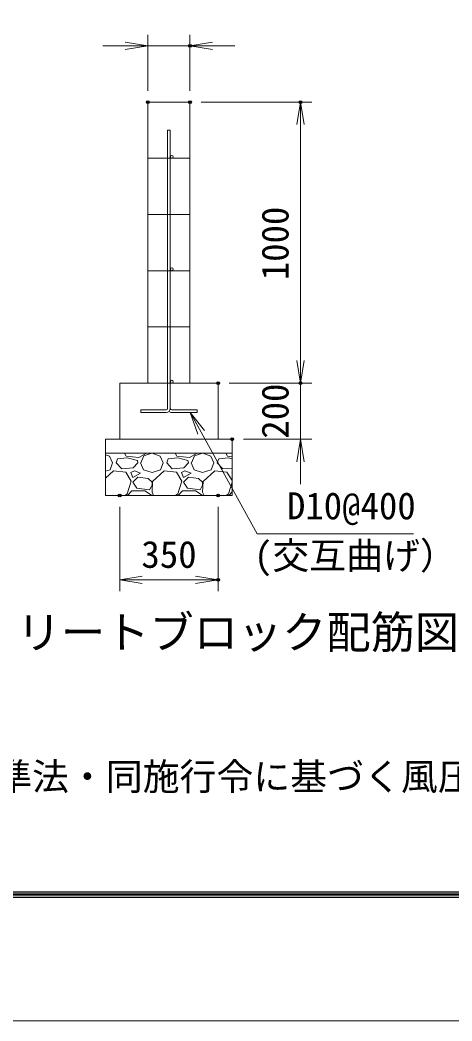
# Model space of a CAD drawing. Units: millimetres at full size, with parts at other scales. Extents: x -12600 to 12600, y -8910 to 8910.
# Drawn here: x 2973 to 5278, y -8910 to -3566 of the extents above; entities that cross this region are included whole.
import ezdxf
from ezdxf.enums import TextEntityAlignment as Align

# ---------------------------------------------------------------- set-up
doc = ezdxf.new("R2010")
doc.units = ezdxf.units.MM
doc.header["$LTSCALE"] = 30
doc.header["$PDMODE"] = 32
doc.header["$PDSIZE"] = 15
for name, color, linetype, lineweight in [('0-2_D-BGD', 7, 'Continuous', 18), ('0-3_0', 7, 'Continuous', 18), ('0-4_D-DCR-HCH', 7, 'Continuous', 13), ('0-5_D-STR4', 7, 'Continuous', 18), ('0-6_D-STR3', 3, 'Continuous', 13), ('0-7_D-STR-DIM', 7, 'Continuous', 13), ('0-A_D-STR-TXT', 7, 'Continuous', 13), ('0-B_D-TTL-TXT', 7, 'Continuous', 13), ('0-C_D-TTL', 7, 'Continuous', 18)]:
    doc.layers.add(name, color=color, linetype=linetype, lineweight=lineweight)
doc.layers.add('0-8_Defpoints', color=253, linetype='Continuous')
doc.styles.add('ＭＳ ゴシック', font='')
doc.styles.get('ＭＳ ゴシック').set_extended_font_data('MS Gothic')

# ---------------------------------------------------------------- blocks, each defined once
blk = doc.blocks.new('_Open')
at = {"layer": '0-3_0'}
blk.add_line((-30, 5), (0, 0), dxfattribs=at)
blk.add_lwpolyline([(-30, -5), (0, 0), (-30, 0)], dxfattribs=at)

msp = doc.modelspace()

# ---------------------------------------------------------------- linework, layer by layer
at = {"layer": '0-2_D-BGD'}
for p, q in [((3654.58, -4004.56), (3654.58, -5504.57)), ((3879.58, -4004.56), (3654.58, -4004.56)), ((3879.57, -4004.56), (3879.58, -5504.57)), ((3879.58, -4304.57), (3654.58, -4304.57)), ((3879.58, -4604.56), (3654.58, -4604.56)), ((3879.58, -4904.56), (3654.58, -4904.56)), ((3879.58, -5204.56), (3654.58, -5204.56))]:
    msp.add_line(p, q, dxfattribs=at)
at = {"layer": '0-4_D-DCR-HCH'}
for p, q in [((3429.58, -5887.72), (3450.43, -5895.54)), ((3450.43, -5895.54), (3466.63, -5930.64)), ((3453.13, -5968.44), (3466.63, -5930.64)), ((3485.53, -5930.64), (3493.63, -5909.04)), ((3515.23, -5963.04), (3485.53, -5930.64)), ((3544.93, -5903.64), (3493.63, -5909.04)), ((3539.53, -5895.54), (3530.21, -5879.56)), ((3607.03, -5900.94), (3539.53, -5895.54)), ((3598.93, -5917.14), (3544.93, -5903.64)), ((3601.63, -5930.64), (3577.33, -5957.64)), ((3601.63, -5930.64), (3598.93, -5917.14)), ((3647.84, -5879.56), (3607.03, -5900.94)), ((3615.13, -5930.64), (3631.33, -5968.44)), ((3617.83, -5930.64), (3634.03, -5892.84)), ((3634.03, -5892.84), (3676.51, -5879.56)), ((3677.83, -5879.56), (3720.43, -5895.54)), ((3720.43, -5895.54), (3736.63, -5930.64)), ((3723.13, -5968.44), (3736.63, -5930.64)), ((3755.53, -5930.64), (3763.63, -5909.04)), ((3785.23, -5963.04), (3755.53, -5930.64)), ((3814.93, -5903.64), (3763.63, -5909.04)), ((3809.53, -5895.54), (3800.21, -5879.56)), ((3877.03, -5900.94), (3809.53, -5895.54)), ((3868.93, -5917.14), (3814.93, -5903.64)), ((3871.63, -5930.64), (3847.33, -5957.64)), ((3871.63, -5930.64), (3868.93, -5917.14)), ((3917.84, -5879.56), (3877.03, -5900.94)), ((3885.13, -5930.64), (3901.33, -5968.44)), ((3887.83, -5930.64), (3904.03, -5892.84)), ((3904.03, -5892.84), (3946.51, -5879.56)), ((3947.83, -5879.56), (3990.43, -5895.54)), ((3990.43, -5895.54), (4006.63, -5930.64)), ((3993.13, -5968.44), (4006.63, -5930.64)), ((4025.53, -5930.64), (4033.63, -5909.04)), ((4055.23, -5963.04), (4025.53, -5930.64)), ((4084.93, -5903.64), (4033.63, -5909.04)), ((4079.53, -5895.54), (4070.21, -5879.56)), ((4104.58, -5897.54), (4079.53, -5895.54)), ((4104.58, -5908.55), (4084.93, -5903.64)), ((3429.58, -5975.37), (3453.13, -5968.44)), ((3472.03, -5973.84), (3429.58, -6012.6)), ((3536.83, -5979.24), (3472.03, -5973.84)), ((3577.33, -5957.64), (3515.23, -5963.04)), ((3566.53, -6027.84), (3536.83, -5979.24)), ((3582.73, -5973.84), (3563.83, -5981.94)), ((3563.83, -5981.94), (3574.63, -6008.94)), ((3574.63, -6008.94), (3615.13, -5984.64)), ((3615.13, -5984.64), (3582.73, -5973.84)), ((3631.33, -5968.44), (3677.23, -5981.94)), ((3677.23, -5981.94), (3723.13, -5968.44)), ((3742.03, -5973.84), (3679.93, -6030.54)), ((3806.83, -5979.24), (3742.03, -5973.84)), ((3847.33, -5957.64), (3785.23, -5963.04)), ((3836.53, -6027.84), (3806.83, -5979.24)), ((3852.73, -5973.84), (3833.83, -5981.94)), ((3833.83, -5981.94), (3844.63, -6008.94)), ((3844.63, -6008.94), (3885.13, -5984.64)), ((3885.13, -5984.64), (3852.73, -5973.84)), ((3901.33, -5968.44), (3947.23, -5981.94)), ((3947.23, -5981.94), (3993.13, -5968.44)), ((4012.03, -5973.84), (3949.93, -6030.54)), ((4076.83, -5979.24), (4012.03, -5973.84)), ((4104.58, -5958.75), (4055.23, -5963.04)), ((4104.58, -6024.65), (4076.83, -5979.24)), ((4104.58, -5981.62), (4103.83, -5981.94)), ((4103.83, -5981.94), (4104.58, -5983.81)), ((3544.93, -6095.34), (3566.53, -6027.84)), ((3601.63, -6006.24), (3574.63, -6033.24)), ((3574.63, -6033.24), (3596.23, -6065.64)), ((3655.63, -6014.34), (3601.63, -6006.24)), ((3677.23, -6033.24), (3655.63, -6014.34)), ((3679.93, -6030.54), (3677.23, -6087.24)), ((3677.23, -6049.44), (3677.23, -6033.24)), ((3814.93, -6095.34), (3836.53, -6027.84)), ((3871.63, -6006.24), (3844.63, -6033.24)), ((3844.63, -6033.24), (3866.23, -6065.64)), ((3925.63, -6014.34), (3871.63, -6006.24)), ((3947.23, -6033.24), (3925.63, -6014.34)), ((3949.93, -6030.54), (3947.23, -6087.24)), ((3947.23, -6049.44), (3947.23, -6033.24)), ((4084.93, -6095.34), (4104.58, -6033.94)), ((3546.35, -6104.56), (3569.23, -6079.14)), ((3569.23, -6079.14), (3639.43, -6079.14)), ((3596.23, -6065.64), (3663.73, -6073.74)), ((3639.43, -6079.14), (3674.53, -6103.44)), ((3663.73, -6073.74), (3677.23, -6049.44)), ((3677.23, -6087.24), (3684.52, -6104.56)), ((3816.35, -6104.56), (3839.23, -6079.14)), ((3866.23, -6065.64), (3933.73, -6073.74)), ((3933.73, -6073.74), (3947.23, -6049.44)), ((3947.23, -6087.24), (3954.52, -6104.56)), ((4086.35, -6104.56), (4104.58, -6084.31)), ((3532.99, -6104.56), (3544.93, -6095.34)), ((3674.53, -6103.44), (3674.21, -6104.56)), ((3802.99, -6104.56), (3814.93, -6095.34)), ((3944.53, -6103.44), (3944.21, -6104.56)), ((4072.99, -6104.56), (4084.93, -6095.34))]:
    msp.add_line(p, q, dxfattribs=at)
msp.add_lwpolyline([(3839.23, -6079.14), (3909.43, -6079.14), (3944.53, -6103.44)], dxfattribs=at)
at = {"layer": '0-5_D-STR4'}
for p, q in [((4029.58, -5804.56), (4029.58, -5504.56)), ((3429.58, -5804.56), (4104.58, -5804.56)), ((3429.58, -5804.56), (3429.58, -6104.56)), ((4104.58, -5804.56), (4104.58, -6104.56)), ((3429.58, -5879.56), (4104.58, -5879.56)), ((3429.58, -6104.56), (4104.58, -6104.56))]:
    msp.add_line(p, q, dxfattribs=at)
msp.add_lwpolyline([(4029.58, -5504.56), (3504.58, -5504.56), (3504.58, -5804.56)], dxfattribs=at)
at = {"layer": '0-6_D-STR3'}
for p, q in [((3759.58, -4154.57), (3759.58, -5639.56)), ((3774.58, -4154.57), (3759.58, -4154.57)), ((3774.58, -4154.57), (3774.58, -5639.56)), ((3617.08, -5647.06), (3752.08, -5647.06)), ((3617.08, -5662.06), (3617.08, -5647.06)), ((3617.08, -5662.06), (3752.08, -5662.06)), ((3782.08, -5647.06), (3917.08, -5647.06)), ((3782.08, -5662.06), (3917.08, -5662.06)), ((3917.08, -5647.06), (3917.08, -5662.06))]:
    msp.add_line(p, q, dxfattribs=at)
for centre in [(3782.08, -4297.07), (3782.08, -4897.06), (3782.08, -5497.06)]:
    msp.add_circle(centre, 7.5, dxfattribs=at)
for centre, radius, start, end in [((3752.08, -5639.56), 7.5, 270, 0), ((3752.08, -5639.56), 22.5, 270, 0), ((3782.08, -5639.56), 22.5, 228.18969, 270), ((3782.08, -5639.56), 7.5, 180, 270)]:
    msp.add_arc(centre, radius, start, end, dxfattribs=at)
at = {"layer": '0-7_D-STR-DIM'}
for p, q in [((3654.58, -3944.56), (3654.58, -3644.56)), ((3879.57, -3944.56), (3879.57, -3644.56)), ((3534.58, -3704.56), (3414.58, -3704.56)), ((3654.58, -3704.56), (3879.57, -3704.56)), ((3999.57, -3704.56), (4119.57, -3704.56)), ((3939.58, -4004.56), (4529.13, -4004.56)), ((4469.13, -5504.56), (4469.13, -4004.56)), ((4469.13, -5384.56), (4469.13, -5264.56)), ((4089.58, -5504.56), (4529.13, -5504.56)), ((4089.58, -5504.56), (4529.13, -5504.56)), ((4469.13, -5804.56), (4469.13, -5504.56)), ((4164.58, -5804.56), (4529.13, -5804.56)), ((4469.13, -5924.56), (4469.13, -6044.56)), ((3504.58, -6164.56), (3504.58, -6614.56)), ((4029.58, -6164.56), (4029.58, -6614.56)), ((3504.58, -6554.56), (4029.58, -6554.56))]:
    msp.add_line(p, q, dxfattribs=at)
at = {"layer": '0-8_Defpoints'}
for p in [(3879.57, -3704.56), (3654.58, -4004.56), (3879.57, -4004.56), (3879.58, -4004.56), (4469.13, -4004.56), (4029.58, -5504.56), (4469.13, -5504.56), (4104.58, -5804.56), (3504.58, -6104.56), (4029.58, -6104.56), (4029.58, -6554.56)]:
    msp.add_point(p, dxfattribs=at)
at = {"layer": '0-A_D-STR-TXT'}
msp.add_lwpolyline([(5071.62, -6309.52), (4238.14, -6309.52), (3882.35, -5663.82)], dxfattribs=at)
at = {"layer": '0-C_D-TTL', "color": 2}
msp.add_lwpolyline([(-12600, 8910), (12600, 8910), (12600, -8910), (-12600, -8910)], close=True, dxfattribs=at)
at = {"layer": '0-C_D-TTL'}
for points in [[(-11790, 8250), (11790, 8250), (11790, -8250), (-11790, -8250)], [(-11782.5, 8242.5), (11782.5, 8242.5), (11782.5, -8242.5), (-11782.5, -8242.5)], [(-11775, 8235), (11775, 8235), (11775, -8235), (-11775, -8235)], [(-11767.5, 8227.5), (11767.5, 8227.5), (11767.5, -8227.5), (-11767.5, -8227.5)], [(-11760, 8220), (11760, 8220), (11760, -8220), (-11760, -8220)]]:
    msp.add_lwpolyline(points, close=True, dxfattribs=at)

# ---------------------------------------------------------------- block references
at = {"layer": '0-7_D-STR-DIM', "xscale": 4, "yscale": 4}
for p in [(3654.58, -3704.56), (4029.58, -6554.56)]:
    msp.add_blockref('_Open', p, dxfattribs=at)
for p, rotation in [((3879.57, -3704.56), 180), ((4469.13, -4004.56), 90), ((4469.13, -5504.56), 270), ((4469.13, -5504.56), 270), ((4469.13, -5804.56), 90), ((3504.58, -6554.56), 180)]:
    msp.add_blockref('_Open', p, dxfattribs=dict(at, rotation=rotation))
at = {"layer": '0-A_D-STR-TXT', "xscale": 4, "yscale": 4, "rotation": 118.85488}
msp.add_blockref('_Open', (3881.39, -5662.06), dxfattribs=at)

# ---------------------------------------------------------------- texts
at = {"layer": '0-7_D-STR-DIM', "style": 'ＭＳ ゴシック'}
for s, p in [('1000', (4448.89, -4955.32)), ('200', (4448.89, -5801.6))]:
    msp.add_text(s, height=144.3, rotation=90, dxfattribs=at).set_placement(p, align=Align.BOTTOM_LEFT)
msp.add_text('350', height=144.3, dxfattribs=at).set_placement((3620.42, -6534.32), align=Align.BOTTOM_LEFT)
at = {"layer": '0-A_D-STR-TXT', "style": 'ＭＳ ゴシック'}
for s, p in [('D10@400', (4397, -6275.19)), ('(交互曲げ）', (4220.94, -6540.99))]:
    msp.add_text(s, height=144.3, dxfattribs=at).set_placement(p, align=Align.BOTTOM_LEFT)
at = {"layer": '0-B_D-TTL-TXT', "style": 'ＭＳ ゴシック'}
for s, height, p in [('コンクリートブロック配筋図', 173.1, (2246.67, -6973.31)), ('（設計条件）風荷重：昭和57年改正 建築基準法・同施行令に基づく風圧力に準拠。', 144.3, (-997.35, -7720.81))]:
    msp.add_text(s, height=height, dxfattribs=at).set_placement(p, align=Align.BOTTOM_LEFT)

doc.saveas('drawing.dxf')
